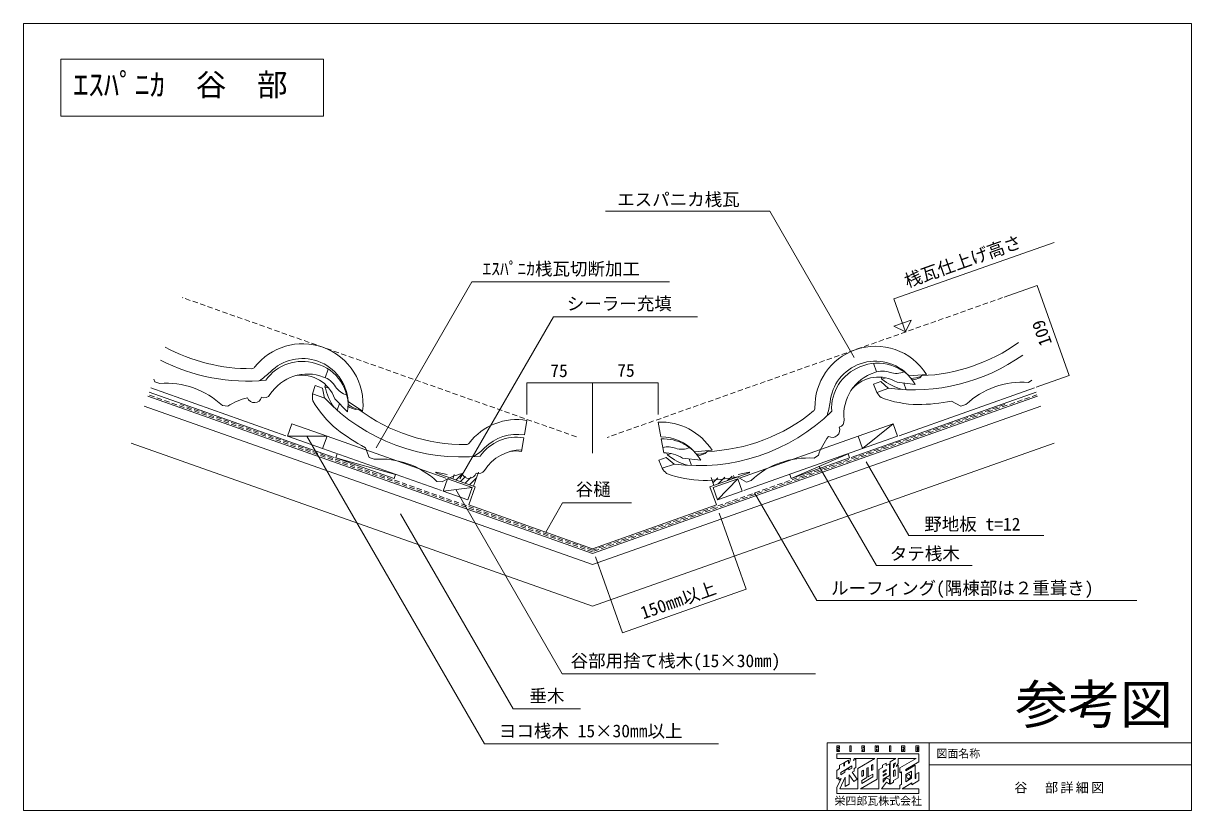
# Model space of a CAD drawing. Units: millimetres, scale not verified. Extents: x -7035 to 2796, y -3458 to 1902.
# Drawn here: x -1397 to -62, y -8 to 892 of the extents above; entities that cross this region are included whole.
import ezdxf
from ezdxf.enums import TextEntityAlignment as Align

# ---------------------------------------------------------------- set-up
doc = ezdxf.new("R2010")
doc.units = ezdxf.units.MM
doc.header["$LTSCALE"] = 5
doc.linetypes.add('DASHED1', pattern=[1.8, 1.2, -0.6])
doc.layers.add('0-0', color=7, linetype='Continuous', lineweight=18)
doc.layers.add('0-7', color=6, linetype='Continuous', lineweight=18)
doc.styles.add('ＭＳ ゴシック', font='')
doc.styles.get('ＭＳ ゴシック').set_extended_font_data('MS Gothic')

msp = doc.modelspace()

# ---------------------------------------------------------------- linework, layer by layer
at = {"layer": '0-0', "color": 4}
for p, q in [((-1396.803, -7.7), (-1396.803, 892.3)), ((-61.803, 892.3), (-1396.803, 892.3)), ((-61.803, 892.3), (-61.803, -7.7)), ((-1252.982, 470.853), (-1041.775, 396.18)), ((-1251.315, 475.567), (-1096.718, 420.909)), ((-239.649, 470.853), (-450.856, 396.18)), ((-241.315, 475.567), (-395.912, 420.909)), ((-1049.833, 420.242), (-914.068, 372.242)), ((-442.798, 420.242), (-578.562, 372.242)), ((-1054.833, 406.1), (-919.068, 358.1)), ((-437.798, 406.1), (-573.562, 358.1)), ((-478.146, 69.66), (-61.803, 69.66)), ((-478.146, -7.7), (-478.146, 69.66)), ((-361.581, 69.66), (-361.581, -7.7)), ((-361.581, 44.65), (-61.803, 44.65)), ((-1396.803, -7.7), (-61.803, -7.7))]:
    msp.add_line(p, q, dxfattribs=at)
at = {"layer": '0-0'}
for p, q in [((-543.955, 677.491), (-731.552, 677.491)), ((-447.477, 510.387), (-543.955, 677.491)), ((-218.945, 641.96), (-402.082, 577.211)), ((-993.77, 407.085), (-884.308, 596.679)), ((-884.308, 596.679), (-658.425, 596.679)), ((-275.903, 579.396), (-238.191, 592.729)), ((-201.717, 489.567), (-238.191, 592.729)), ((-402.082, 577.211), (-388.749, 539.499)), ((-897.912, 371.485), (-790.99, 556.679)), ((-790.99, 556.679), (-626.339, 556.679)), ((-402.284, 545.963), (-382.284, 553.034)), ((-388.749, 539.499), (-382.284, 553.034)), ((-402.284, 545.963), (-388.749, 539.499)), ((-821.315, 481.371), (-821.315, 445.074)), ((-746.315, 481.371), (-746.315, 400.934)), ((-239.43, 476.234), (-201.717, 489.567)), ((-746.315, 273.688), (-1258.649, 454.826)), ((-746.315, 286.416), (-1254.649, 466.139)), ((-237.982, 466.139), (-746.315, 286.416)), ((-233.982, 454.826), (-746.315, 273.688)), ((-1049.833, 420.242), (-1089.833, 434.385)), ((-442.798, 420.242), (-402.798, 434.385)), ((-437.798, 406.1), (-402.798, 434.385)), ((-397.798, 420.242), (-402.798, 434.385)), ((-1054.833, 406.1), (-1094.833, 420.242)), ((-1072.859, 420.242), (-869.826, 68.578)), ((-437.798, 406.1), (-442.798, 420.242)), ((-437.798, 406.1), (-397.798, 420.242)), ((-1039.889, 395.514), (-971.556, 376.657)), ((-519.408, 371.943), (-454.408, 400.228)), ((-433.744, 391.032), (-385.107, 306.789)), ((-973.223, 371.943), (-971.556, 376.657)), ((-906.099, 371.546), (-904.34, 376.521)), ((-902.514, 370.279), (-895.398, 377.394)), ((-897.29, 368.432), (-891.499, 374.222)), ((-882.528, 363.213), (-876.876, 379.202)), ((-592.081, 369.584), (-586.861, 374.804)), ((-584.193, 372.373), (-585.244, 375.345)), ((-519.408, 371.943), (-521.075, 376.657)), ((-487.399, 385.872), (-421.923, 272.464)), ((-917.183, 357.434), (-912.183, 371.576)), ((-883.898, 361.576), (-917.183, 357.434)), ((-912.183, 371.576), (-883.898, 361.576)), ((-892.066, 366.585), (-885.086, 373.564)), ((-888.898, 347.434), (-883.898, 361.576)), ((-886.841, 364.738), (-879.336, 372.243)), ((-607.763, 364.04), (-610.973, 373.119)), ((-608.809, 366.998), (-603.109, 372.698)), ((-580.448, 371.576), (-608.732, 361.576)), ((-603.732, 347.434), (-608.732, 361.576)), ((-603.732, 347.434), (-580.448, 371.576)), ((-603.019, 365.717), (-595.153, 373.583)), ((-575.448, 357.434), (-580.448, 371.576)), ((-917.183, 357.434), (-888.898, 347.434)), ((-902.664, 359.24), (-781.038, 148.578)), ((-575.448, 357.434), (-603.732, 347.434)), ((-561.197, 355.472), (-490.179, 232.464)), ((-965.877, 331.591), (-837.12, 108.578)), ((-570.894, 245.553), (-601.617, 332.451)), ((-385.107, 306.789), (-230.687, 306.789)), ((-421.923, 272.464), (-312.474, 272.464)), ((-490.179, 232.464), (-124.243, 232.464)), ((-781.038, 148.578), (-491.639, 148.578)), ((-837.12, 108.578), (-760.123, 108.578)), ((-869.826, 68.578), (-602.345, 68.578)), ((-464.376, 66.209), (-467.419, 66.209)), ((-467.419, 66.209), (-467.419, 59.792)), ((-467.419, 59.792), (-464.376, 59.792)), ((-373.557, 57.214), (-467.419, 57.214)), ((-467.419, 57.214), (-467.419, 51.855)), ((-465.963, 64.754), (-464.376, 64.754)), ((-465.963, 64.092), (-465.963, 64.754)), ((-464.376, 64.092), (-465.963, 64.092)), ((-465.963, 62.703), (-464.376, 62.703)), ((-465.963, 61.182), (-465.963, 62.703)), ((-464.376, 61.182), (-465.963, 61.182)), ((-464.376, 64.754), (-464.376, 66.209)), ((-464.376, 62.703), (-464.376, 64.092)), ((-464.376, 59.792), (-464.376, 61.182)), ((-451.014, 66.209), (-452.536, 66.209)), ((-452.536, 66.209), (-452.536, 59.792)), ((-452.536, 59.792), (-451.014, 59.792)), ((-451.014, 59.792), (-451.014, 66.209)), ((-435.801, 66.209), (-438.778, 66.209)), ((-438.778, 66.209), (-438.778, 62.703)), ((-438.778, 62.703), (-437.257, 62.703)), ((-438.778, 61.182), (-438.778, 59.792)), ((-437.257, 61.182), (-438.778, 61.182)), ((-438.778, 59.792), (-435.801, 59.792)), ((-437.257, 64.754), (-435.801, 64.754)), ((-437.257, 64.092), (-437.257, 64.754)), ((-435.801, 64.092), (-437.257, 64.092)), ((-437.257, 62.703), (-437.257, 61.182)), ((-435.801, 64.754), (-435.801, 66.209)), ((-435.801, 59.792), (-435.801, 64.092)), ((-421.977, 66.209), (-423.432, 66.209)), ((-423.432, 66.209), (-423.432, 59.792)), ((-423.432, 59.792), (-421.977, 59.792)), ((-421.977, 64.158), (-421.977, 66.209)), ((-421.182, 64.158), (-421.977, 64.158)), ((-421.977, 62.703), (-421.182, 62.703)), ((-421.977, 59.792), (-421.977, 62.703)), ((-421.182, 66.209), (-421.182, 64.158)), ((-419.727, 66.209), (-421.182, 66.209)), ((-421.182, 62.703), (-421.182, 59.792)), ((-421.182, 59.792), (-419.727, 59.792)), ((-419.727, 59.792), (-419.727, 66.209)), ((-405.374, 66.209), (-406.895, 66.209)), ((-406.895, 66.209), (-406.895, 59.792)), ((-406.895, 59.792), (-405.374, 59.792)), ((-405.374, 59.792), (-405.374, 66.209)), ((-389.631, 66.209), (-393.335, 66.209)), ((-393.335, 66.209), (-393.335, 59.792)), ((-393.335, 59.792), (-391.814, 59.792)), ((-391.814, 64.754), (-391.086, 64.754)), ((-391.814, 63.96), (-391.814, 64.754)), ((-391.814, 62.703), (-391.086, 62.703)), ((-391.814, 59.792), (-391.814, 62.703)), ((-391.086, 62.703), (-391.086, 59.792)), ((-391.086, 59.792), (-389.631, 59.792)), ((-390.359, 63.43), (-389.631, 64.158)), ((-389.631, 62.703), (-390.359, 63.43)), ((-389.631, 64.158), (-389.631, 66.209)), ((-389.631, 59.792), (-389.631, 62.703)), ((-373.557, 66.209), (-377.063, 66.209)), ((-377.063, 66.209), (-377.063, 59.792)), ((-377.063, 59.792), (-373.557, 59.792)), ((-375.608, 64.754), (-374.814, 64.754)), ((-375.608, 61.182), (-375.608, 64.754)), ((-373.557, 59.792), (-373.557, 66.209)), ((-373.557, 48.217), (-373.557, 57.214)), ((-467.419, 51.855), (-451.543, 51.855)), ((-464.045, 40.346), (-467.419, 38.361)), ((-464.045, 44.182), (-464.045, 40.346)), ((-462.788, 36.046), (-449.956, 43.493)), ((-453.859, 50.069), (-458.356, 47.489)), ((-458.356, 47.489), (-458.356, 43.719)), ((-449.956, 43.493), (-449.956, 41.007)), ((-448.2, 49.724), (-447.608, 51.855)), ((-445.458, 51.278), (-448.2, 49.724)), ((-447.608, 51.855), (-423.63, 51.855)), ((-447.376, 40.544), (-445.458, 41.735)), ((-447.376, 37.501), (-447.376, 40.544)), ((-445.458, 41.735), (-445.458, 51.278)), ((-423.63, 51.855), (-443.077, 40.478)), ((-443.077, 40.478), (-443.077, 17.195)), ((-433.023, 40.762), (-431.435, 41.668)), ((-433.023, 30.159), (-433.023, 40.762)), ((-431.435, 41.668), (-431.303, 31.152)), ((-427.532, 43.984), (-425.945, 44.95)), ((-425.945, 44.95), (-425.945, 38.89)), ((-421.182, 51.855), (-399.795, 51.855)), ((-421.182, 28.307), (-421.182, 51.855)), ((-414.899, 41.537), (-419.132, 39.155)), ((-414.899, 44.248), (-414.899, 41.537)), ((-407.159, 32.541), (-407.159, 45.968)), ((-399.795, 51.855), (-406.3, 48.019)), ((-406.3, 48.019), (-406.3, 22.685)), ((-397.039, 51.921), (-376.677, 51.921)), ((-397.039, 46.365), (-397.039, 51.921)), ((-397.039, 29.895), (-397.039, 44.116)), ((-376.677, 51.921), (-395.32, 41.074)), ((-395.32, 41.074), (-395.32, 35.517)), ((-388.507, 39.42), (-373.557, 48.217)), ((-377.857, 44.314), (-388.507, 37.818)), ((-377.791, 34.194), (-377.857, 44.314)), ((-467.419, 38.361), (-467.419, 28.77)), ((-467.419, 28.77), (-465.037, 30.131)), ((-462.259, 29.167), (-467.419, 18.584)), ((-465.037, 30.131), (-465.037, 27.315)), ((-465.037, 27.315), (-464.64, 27.513)), ((-464.64, 27.513), (-462.259, 29.167)), ((-463.919, 17.195), (-457.761, 30.672)), ((-457.761, 30.672), (-457.761, 20.039)), ((-453.264, 33.171), (-447.993, 25.73)), ((-453.264, 22.685), (-453.264, 33.171)), ((-449.691, 36.112), (-447.376, 37.501)), ((-443.962, 28.106), (-449.691, 36.112)), ((-447.993, 25.73), (-443.962, 28.106)), ((-438.645, 37.501), (-436.793, 38.641)), ((-438.645, 26.786), (-433.023, 30.159)), ((-436.793, 38.641), (-436.793, 32.541)), ((-431.303, 31.085), (-426.011, 34.128)), ((-431.303, 31.152), (-431.303, 31.085)), ((-426.011, 34.128), (-425.945, 34.062)), ((-425.945, 34.062), (-425.945, 31.019)), ((-419.132, 39.155), (-419.132, 17.195)), ((-414.436, 37.369), (-410.996, 39.46)), ((-414.436, 32.937), (-410.996, 35.028)), ((-414.436, 28.307), (-407.159, 32.541)), ((-410.996, 39.46), (-410.996, 38.163)), ((-410.996, 35.028), (-410.996, 33.731)), ((-407.159, 22.685), (-407.159, 27.844)), ((-402.331, 37.964), (-400.744, 38.931)), ((-402.331, 26.918), (-397.039, 29.895)), ((-402.331, 25), (-402.331, 26.918)), ((-400.744, 38.931), (-400.744, 32.116)), ((-395.32, 35.517), (-393.203, 36.746)), ((-393.203, 36.746), (-393.203, 22.42)), ((-388.569, 25.261), (-388.505, 33.552)), ((-381.76, 29.498), (-388.569, 25.261)), ((-388.507, 37.818), (-388.507, 39.42)), ((-388.505, 33.552), (-381.76, 37.418)), ((-384.523, 34.084), (-388.189, 31.965)), ((-388.189, 31.965), (-385.927, 28.439)), ((-385.927, 28.439), (-382.421, 30.424)), ((-382.421, 30.424), (-384.523, 34.084)), ((-381.76, 37.418), (-381.76, 29.498)), ((-377.659, 28.969), (-377.791, 34.194)), ((-377.13, 29.234), (-377.659, 28.969)), ((-376.931, 29.432), (-377.13, 29.234)), ((-373.557, 35.914), (-376.931, 33.93)), ((-376.931, 33.93), (-376.931, 29.432)), ((-373.557, 26.654), (-373.557, 35.914)), ((-467.419, 18.584), (-467.419, 11.903)), ((-443.077, 17.195), (-463.919, 17.195)), ((-457.761, 20.039), (-453.264, 22.685)), ((-410.401, 24.735), (-407.226, 22.685)), ((-406.3, 22.685), (-402.331, 25)), ((-393.203, 22.42), (-395.254, 21.164)), ((-395.254, 21.164), (-395.254, 17.195)), ((-392.558, 17.195), (-381.694, 24.159)), ((-373.557, 17.195), (-392.558, 17.195)), ((-381.694, 21.957), (-373.557, 26.654)), ((-381.694, 24.159), (-381.694, 21.957)), ((-373.557, 11.903), (-373.557, 17.195)), ((-467.419, 11.903), (-373.557, 11.903))]:
    msp.add_line(p, q, dxfattribs=at)
at = {"layer": '0-0', "linetype": 'DASHED1'}
for p, q in [((-764.829, 419.626), (-1214.842, 578.729)), ((-277.788, 578.729), (-729.623, 418.982))]:
    msp.add_line(p, q, dxfattribs=at)
at = {"layer": '0-0', "color": 3}
for p, q in [((-1048.317, 497.077), (-1051.795, 487.239)), ((-425.478, 503.736), (-422, 493.898)), ((-1246.621, 482.641), (-1247.783, 485.558)), ((-1246.621, 482.641), (-1240.964, 480.641)), ((-425.464, 479.697), (-416.971, 482.7)), ((-408.178, 475.069), (-416.971, 482.7)), ((-416.653, 487.878), (-415.751, 485.64)), ((-415.751, 485.64), (-411.462, 487.156)), ((-377.678, 479.537), (-398.456, 482.005)), ((-390.855, 481.102), (-388.179, 473.532)), ((-384.711, 489.247), (-364.751, 491.006)), ((-370.262, 489.554), (-372.562, 487.232)), ((-248.2, 481.866), (-244.438, 484.399)), ((-1063.416, 478.371), (-1066.374, 468.677)), ((-1066.374, 468.677), (-1052.466, 463.76)), ((-1063.416, 478.371), (-1054.923, 475.368)), ((-1052.881, 463.906), (-1054.923, 475.368)), ((-1051.421, 479.196), (-1052.125, 476.888)), ((-1052.125, 476.888), (-1047.837, 475.372)), ((-425.464, 479.697), (-421.672, 470.298)), ((-421.672, 470.298), (-407.764, 475.215)), ((-1169.311, 455.307), (-1163.334, 454.785)), ((-1026.349, 448.211), (-1040.959, 463.191)), ((-1035.614, 457.711), (-1038.291, 450.141)), ((-1025.716, 460.184), (-1009.086, 449.006)), ((-325.51, 454.533), (-336.04, 460.452)), ((-325.51, 454.533), (-319.854, 456.533)), ((-1014.285, 451.341), (-1017.534, 450.981)), ((-821.315, 438.481), (-824.206, 421.728)), ((-671.315, 436.43), (-668.246, 419.499)), ((-824.764, 418.496), (-827.45, 402.927)), ((-667.844, 417.282), (-664.95, 401.319)), ((-1001.491, 395.974), (-1005.96, 407.196)), ((-629.841, 402.58), (-609.881, 404.34)), ((-615.392, 402.888), (-617.692, 400.566)), ((-1001.491, 395.974), (-995.834, 393.974)), ((-670.595, 393.031), (-662.101, 396.033)), ((-670.595, 393.031), (-666.802, 383.631)), ((-666.802, 383.631), (-652.894, 388.548)), ((-653.309, 388.402), (-662.101, 396.033)), ((-622.808, 392.871), (-643.586, 395.338)), ((-635.985, 394.436), (-633.309, 386.866)), ((-493.33, 395.199), (-488.353, 398.55)), ((-924.181, 368.641), (-918.203, 368.118)), ((-570.641, 367.866), (-581.171, 373.786)), ((-570.641, 367.866), (-564.984, 369.866))]:
    msp.add_line(p, q, dxfattribs=at)
at = {"layer": '0-0', "color": 5, "linetype": 'DASHED1'}
for p, q in [((-746.315, 288.219), (-1254.082, 467.742)), ((-238.549, 467.742), (-746.315, 288.219))]:
    msp.add_line(p, q, dxfattribs=at)
at = {"layer": '0-0', "color": 6}
for p, q in [((-925.312, 378.339), (-880.403, 362.461)), ((-925.044, 379.3), (-912.674, 376.737)), ((-567.319, 378.339), (-612.227, 362.461)), ((-567.587, 379.3), (-579.957, 376.737)), ((-604.894, 341.72), (-612.227, 362.461)), ((-604.894, 341.72), (-746.315, 291.72))]:
    msp.add_line(p, q, dxfattribs=at)
at = {"layer": '0-0'}
for points in [[(-821.315, 481.371), (-671.315, 481.371), (-671.315, 445.074)], [(-1054.833, 406.1), (-1049.833, 420.242), (-1094.833, 420.242), (-1089.833, 434.385)], [(-218.982, 412.399), (-746.315, 225.959), (-1273.649, 412.399)], [(-973.223, 371.943), (-1039.889, 395.514), (-1038.223, 400.228)], [(-519.408, 371.943), (-452.741, 395.514), (-454.408, 400.228)], [(-799.868, 310.653), (-780.578, 344.065), (-701.814, 344.065)], [(-570.894, 245.553), (-712.315, 195.553), (-743.038, 282.451)], [(-391.086, 64.754), (-391.086, 63.96), (-391.814, 63.96)], [(-374.814, 64.754), (-374.814, 61.182), (-375.608, 61.182)], [(-458.356, 43.719), (-459.349, 43.081), (-459.349, 46.783), (-464.045, 44.182)], [(-453.462, 40.716), (-457.959, 38.058), (-457.959, 36.229)], [(-451.543, 51.855), (-452.862, 46.872), (-453.859, 46.329), (-453.859, 50.069)], [(-449.956, 41.007), (-453.462, 38.876), (-453.462, 40.716)], [(-425.945, 38.89), (-427.532, 38.025), (-427.532, 43.984)], [(-407.159, 45.968), (-410.732, 43.947), (-410.732, 46.65), (-414.899, 44.248)], [(-397.039, 44.116), (-399.539, 42.617), (-397.039, 46.365)], [(-457.959, 36.229), (-462.788, 33.389), (-462.788, 36.046)], [(-419.132, 17.195), (-440.371, 17.195), (-421.182, 28.307)], [(-436.793, 32.541), (-438.645, 31.472), (-438.645, 37.501)], [(-425.945, 31.019), (-438.645, 23.506), (-438.645, 26.786)], [(-410.996, 38.163), (-414.436, 36.057), (-414.436, 37.369)], [(-410.996, 33.731), (-414.436, 31.667), (-414.436, 32.937)], [(-407.159, 27.844), (-410.96, 29.812), (-414.436, 25.024), (-414.436, 28.307)], [(-400.744, 32.116), (-402.331, 31.28), (-402.331, 37.964)], [(-395.254, 17.195), (-416.111, 17.195), (-410.401, 24.735)]]:
    msp.add_lwpolyline(points, dxfattribs=at)
at = {"layer": '0-0', "color": 5, "linetype": 'DASHED1'}
msp.add_lwpolyline([(-275.211, 456.583), (-746.315, 290.022), (-1217.42, 456.583)], dxfattribs=at)
at = {"layer": '0-0', "color": 3}
msp.add_lwpolyline([(-661.784, 401.211), (-660.881, 398.973), (-656.592, 400.49)], dxfattribs=at)
at = {"layer": '0-0', "color": 6}
msp.add_lwpolyline([(-746.315, 291.72), (-887.737, 341.72), (-880.403, 362.461)], dxfattribs=at)
at = {"layer": '0-0'}
msp.add_lwpolyline([(-402.397, 45.52), (-400.261, 46.786), (-402.397, 41.395)], close=True, dxfattribs=at)
at = {"layer": '0-0', "color": 3}
for centre, radius, start, end in [((-1137.464, 701.526), 203.987, 241.49744, 270.48793), ((-1077.785, 457.066), 69.019, 70.4647, 142.44133), ((-1077.639, 457.014), 69.019, 353.337, 70.59286), ((-423.103, 454.146), 69.019, 32.27944, 109.5353), ((-378.188, 693.387), 203.987, 272.22697, 305.53324), ((-1077.785, 457.066), 52.02, 70.4647, 135.47316), ((-423.249, 454.095), 69.019, 109.40714, 181.38377), ((-379.513, 689.217), 215.858, 262.47963, 305.35497), ((-1141.115, 699.115), 215.858, 242.70559, 275.6653), ((-1135.691, 501.544), 3.998, 269.49183, 322.99672), ((-1078.306, 455.135), 50.73, 72.26635, 144.89116), ((-1075.165, 455.637), 49.377, 351.3509, 75.56204), ((-1077.639, 457.014), 52.02, 3.49319, 70.59286), ((-423.249, 454.095), 52.02, 109.40714, 174.4156), ((-422.44, 452.265), 50.73, 111.20879, 183.83361), ((-420.313, 454.63), 49.377, 30.29334, 114.50449), ((-423.103, 454.146), 52.02, 42.43563, 109.5353), ((-415.221, 470.28), 24.572, 69.02556, 110.65822), ((-1233.888, 386.656), 94.25, 46.75154, 94.30602), ((-1195.103, 581.168), 118.808, 304.88368, 312.47863), ((-1072.089, 440.42), 50.968, 68.80168, 147.34036), ((-1079.04, 449.721), 40.393, 19.47913, 99.1792), ((-1061.368, 464.608), 24.572, 30.08312, 71.71578), ((-408.356, 444.728), 50.968, 107.74412, 186.2828), ((-419.609, 447.593), 40.393, 58.42157, 138.12165), ((-375.503, 535.439), 64.029, 231.05485, 254.42245), ((-399.317, 516.057), 23.914, 252.70894, 291.99968), ((-384.182, 525.445), 39.103, 272.47228, 289.28013), ((-386.413, 516.956), 32.793, 279.37319, 294.98487), ((-255.277, 387.882), 94.25, 85.69398, 133.24846), ((-1121.402, 471.638), 7.402, 244.90686, 329.88947), ((-1023.998, 466.145), 42.452, 176.58118, 187.10474), ((-989.521, 490.323), 64.029, 192.11241, 215.48001), ((-1020.226, 490.217), 23.914, 213.7665, 253.05724), ((-387.122, 494.964), 42.452, 215.52362, 226.04718), ((-1123.06, 390.459), 75.893, 103.42735, 122.05016), ((-1132.719, 467.227), 8.493, 200.31732, 344.34416), ((-954.541, 527.4), 129.898, 210.79545, 229.62102), ((-895.985, 612.448), 215.858, 223.53718, 275.6653), ((-1009.624, 482.805), 32.793, 240.43075, 256.04243), ((-1002.553, 488.006), 39.103, 233.52984, 250.33769), ((-592.5, 476.88), 118.808, 343.82613, 351.42107), ((-371.6, 586.262), 129.898, 249.73789, 268.56347), ((-379.513, 689.217), 232.858, 271.14574, 280.75971), ((-892.333, 614.86), 203.987, 233.28453, 270.48793), ((-624.643, 602.55), 215.858, 262.47963, 314.60775), ((-623.319, 606.72), 203.987, 272.22697, 309.43038), ((-496.243, 452.293), 3.998, 308.43428, 1.93916), ((-895.985, 612.448), 232.858, 232.2033, 241.81727), ((-832.655, 370.399), 69.019, 80.544, 142.44133), ((-668.234, 367.48), 69.019, 32.27944, 92.55899), ((-472.362, 427.469), 8.493, 239.25976, 23.2866), ((-466.333, 438.014), 7.402, 283.8493, 8.83191), ((-833.175, 368.468), 50.73, 80.45576, 144.89116), ((-832.655, 370.399), 52.02, 80.6531, 135.47316), ((-668.234, 367.48), 52.02, 42.43563, 90.01336), ((-665.443, 367.964), 49.377, 30.29334, 92.78697), ((-416.598, 373.832), 75.893, 142.3698, 160.9926), ((-890.561, 414.878), 3.998, 269.49183, 322.99672), ((-949.973, 494.502), 118.808, 304.88368, 312.47863), ((-826.959, 353.753), 50.968, 90.20438, 147.34036), ((-833.91, 363.054), 40.393, 80.79756, 99.1792), ((-660.351, 383.613), 24.572, 69.02556, 103.46396), ((-664.739, 360.927), 40.393, 58.42157, 90.2994), ((-644.448, 429.39), 23.914, 252.70894, 291.99968), ((-629.313, 438.778), 39.103, 272.47228, 289.28013), ((-631.543, 430.289), 32.793, 279.37319, 294.98487), ((-988.757, 299.99), 94.25, 46.75154, 94.30602), ((-620.633, 448.772), 64.029, 231.05485, 254.42245), ((-500.407, 301.215), 94.25, 85.69398, 133.24846), ((-877.93, 303.792), 75.893, 103.42735, 122.05016), ((-887.589, 380.56), 8.493, 200.31732, 344.34416), ((-876.272, 384.972), 7.402, 244.90686, 329.88947), ((-632.252, 408.297), 42.452, 215.52362, 226.04718), ((-616.73, 499.596), 129.898, 249.73789, 268.56347), ((-624.643, 602.55), 232.858, 271.14574, 280.75971)]:
    msp.add_arc(centre, radius, start, end, dxfattribs=at)
at = {"layer": '0-0', "color": 6}
for centre, start, end in [((-925.145, 378.81), 78.29395, 250.52878), ((-567.485, 378.81), 289.47122, 101.70605)]:
    msp.add_arc(centre, 0.5, start, end, dxfattribs=at)
at = {"layer": '0-7'}
for q in [(-1053.801, 851.278), (-1353.802, 786.277)]:
    msp.add_line((-1353.802, 851.278), q, dxfattribs=at)
msp.add_lwpolyline([(-1353.802, 786.277), (-1053.801, 786.277), (-1053.801, 851.278)], dxfattribs=at)

# ---------------------------------------------------------------- texts
at = {"layer": '0-0', "style": 'ＭＳ ゴシック'}
for s, height, p in [('ｴｽﾊﾟﾆｶ\u3000谷\u3000部', 25.66, (-1339.856, 801.57)), ('エスパニカ桟瓦', 14.66, (-718.261, 679.288)), ('ｴｽﾊﾟﾆｶ桟瓦切断加工', 14.66, (-872.178, 599.942)), ('シーラー充填', 14.66, (-775.771, 560.128)), ('75', 14.66, (-794.67, 483.536)), ('75', 14.66, (-718.201, 483.851)), ('谷樋', 14.66, (-765.681, 347.847)), ('野地板 t=12', 14.66, (-367.318, 308.15)), ('タテ桟木', 14.66, (-406.678, 274.388)), ('ルーフィング(隅棟部は２重葺き)', 14.66, (-473.811, 235.002)), ('谷部用捨て桟木(15×30㎜)', 14.66, (-771.455, 151.925)), ('参考図', 43.99, (-263.49, 78.636)), ('垂木', 14.66, (-818.527, 111.827)), ('ヨコ桟木 15×30㎜以上', 14.66, (-853.395, 71.729)), ('栄四郎瓦株式会社', 9.164, (-469.932, -3.947))]:
    msp.add_text(s, height=height, dxfattribs=at).set_placement(p, align=Align.BOTTOM_LEFT)
for s, rotation, p in [('桟瓦仕上げ高さ', 19.471, (-385.4, 585.886)), ('109', 109.471, (-217.04, 528.113)), ('150㎜以上', 19.471, (-686.997, 206.758))]:
    msp.add_text(s, height=14.66, rotation=rotation, dxfattribs=at).set_placement(p, align=Align.BOTTOM_LEFT)
at = {"layer": '0-0', "color": 3, "style": 'ＭＳ ゴシック'}
msp.add_text('図面名称', height=9.164, dxfattribs=at).set_placement((-353.385, 50.169), align=Align.BOTTOM_LEFT)
at = {"layer": '0-0', "color": 3, "insert": (-264.456, 11.927), "char_height": 11, "attachment_point": 7, "style": 'ＭＳ ゴシック'}
msp.add_mtext('\\T1.17;谷\u3000部詳細図', dxfattribs=at)

doc.saveas('drawing.dxf')
